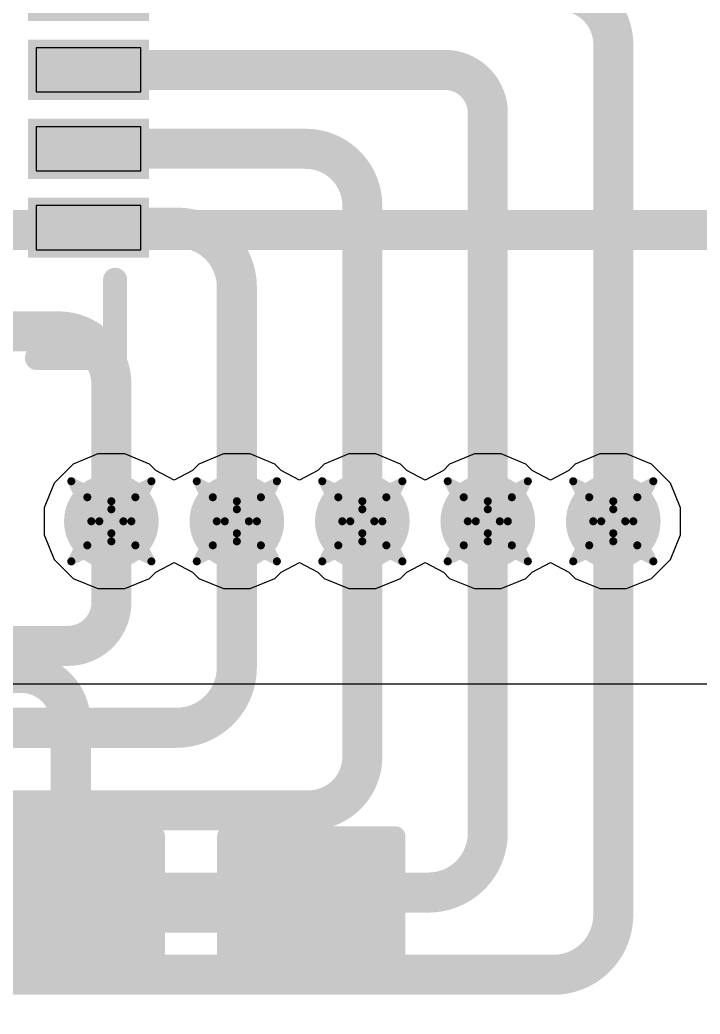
# Model space of a CAD drawing. Header units: inches. Extents: x -2 to 5376, y -4 to 5426.
# Drawn here: x 81.12 to 85.44, y 26.13 to 32.43 of the extents above; entities that cross this region are included whole.
import ezdxf

# ---------------------------------------------------------------- set-up
doc = ezdxf.new("R2010")
doc.units = ezdxf.units.IN
for name, color, linetype in [('Bottom Layer', 5, 'Continuous'), ('Drill Drawing', 1, 'Continuous'), ('Layer 1', 16, 'Continuous'), ('Layer 2', 76, 'Continuous'), ('Top Layer', 1, 'Continuous'), ('Top Overlay', 2, 'Continuous'), ('Top Paste', 8, 'Continuous'), ('Top Solder', 216, 'Continuous'), ('Via Holes', 16, 'Continuous')]:
    doc.layers.add(name, color=color, linetype=linetype)

# ---------------------------------------------------------------- blocks, each defined once
blk = doc.blocks.new('40_LFCSP_WQ__6_6__146')
at = {"layer": 'Top Layer'}
for points in [[(3.24, -1.1099), (3.24, -1.3899), (2.575, -1.3899), (2.575, -1.1099)], [(3.24, -1.6101), (3.24, -1.8901), (2.575, -1.8901), (2.575, -1.6101)], [(3.24, -2.1099), (3.24, -2.3899), (2.575, -2.3899), (2.575, -2.1099)]]:
    blk.add_hatch(color=1, dxfattribs=at).paths.add_polyline_path(points)
at = {"layer": 'Top Solder'}
for points in [[(3.2908, -0.5593), (3.2908, -0.9409), (2.5242, -0.9409), (2.5242, -0.5593)], [(3.2908, -1.0591), (3.2908, -1.4407), (2.5242, -1.4407), (2.5242, -1.0591)], [(3.2908, -1.5593), (3.2908, -1.9409), (2.5242, -1.9409), (2.5242, -1.5593)], [(3.2908, -2.0591), (3.2908, -2.4407), (2.5242, -2.4407), (2.5242, -2.0591)]]:
    blk.add_hatch(color=216, dxfattribs=at).paths.add_polyline_path(points)
at = {"layer": 'Top Overlay'}
for points in [[(3.0762, -3.0762, 0.1524, 0.1524, 0), (3.0762, -2.5805, 0.1524, 0.1524, 0)], [(2.5805, -3.0762, 0.1524, 0.1524, 0), (3.0762, -3.0762, 0.1524, 0.1524, 0)]]:
    blk.add_lwpolyline(points, format="xyseb", dxfattribs=at)
for points in [[(3.0381, -2.5805, 0.0762, 0.0762, 1), (3.1143, -2.5805, 0.0762, 0.0762, 1)], [(2.5424, -3.0762, 0.0762, 0.0762, 1), (2.6186, -3.0762, 0.0762, 0.0762, 1)], [(3.0381, -3.0762, 0.0762, 0.0762, 1), (3.1143, -3.0762, 0.0762, 0.0762, 1)], [(3.0381, -3.0762, 0.0762, 0.0762, 1), (3.1143, -3.0762, 0.0762, 0.0762, 1)]]:
    blk.add_lwpolyline(points, format="xyseb", close=True, dxfattribs=at)
at = {"layer": 'Top Paste'}
for p, q in [((3.24, -1.11), (2.575, -1.11)), ((2.575, -1.11), (2.575, -1.39)), ((3.24, -1.39), (3.24, -1.11)), ((2.575, -1.39), (2.575, -1.39)), ((2.575, -1.39), (3.24, -1.39)), ((3.24, -1.61), (2.575, -1.61)), ((2.575, -1.61), (2.575, -1.89)), ((3.24, -1.61), (3.24, -1.61)), ((3.24, -1.89), (3.24, -1.61)), ((2.575, -1.89), (3.24, -1.89)), ((3.24, -2.11), (2.575, -2.11)), ((2.575, -2.11), (2.575, -2.39)), ((3.24, -2.11), (3.24, -2.11)), ((3.24, -2.39), (3.24, -2.11)), ((2.575, -2.39), (3.24, -2.39))]:
    blk.add_line(p, q, dxfattribs=at)
blk = doc.blocks.new('C___0603_324')
at = {"layer": 'Top Layer'}
for points in [[(-0.381, 0.4445), (-0.381, -0.4445), (-1.143, -0.4445), (-1.143, 0.4445)], [(1.143, 0.4445), (1.143, -0.4445), (0.381, -0.4445), (0.381, 0.4445)]]:
    blk.add_hatch(color=1, dxfattribs=at).paths.add_polyline_path(points)
at = {"layer": 'Top Paste'}
for points in [[(-0.381, 0.4445), (-0.381, -0.4445), (-1.143, -0.4445), (-1.143, 0.4445)], [(1.143, 0.4445), (1.143, -0.4445), (0.381, -0.4445), (0.381, 0.4445)]]:
    blk.add_hatch(color=8, dxfattribs=at).paths.add_polyline_path(points)
at = {"layer": 'Top Solder'}
for points in [[(-0.321, 0.5045), (-0.321, -0.5045), (-1.203, -0.5045), (-1.203, 0.5045)], [(1.203, 0.5045), (1.203, -0.5045), (0.321, -0.5045), (0.321, 0.5045)]]:
    blk.add_hatch(color=216, dxfattribs=at).paths.add_polyline_path(points)
at = {"layer": 'Top Overlay'}
for points in [[(-1.2446, 0.5334, 0.127, 0.127, 0), (-1.2446, -0.5334, 0.127, 0.127, 0)], [(-1.2446, 0.5334, 0.127, 0.127, 0), (-0.4572, 0.5334, 0.127, 0.127, 0)], [(0.4572, 0.5334, 0.127, 0.127, 0), (1.2446, 0.5334, 0.127, 0.127, 0)], [(1.2446, 0.5334, 0.127, 0.127, 0), (1.2446, -0.5334, 0.127, 0.127, 0)], [(-1.2446, -0.5334, 0.127, 0.127, 0), (-0.4572, -0.5334, 0.127, 0.127, 0)], [(0.4572, -0.5334, 0.127, 0.127, 0), (1.2446, -0.5334, 0.127, 0.127, 0)]]:
    blk.add_lwpolyline(points, format="xyseb", dxfattribs=at)
for points in [[(-1.2764, 0.5334, 0.0635, 0.0635, 1), (-1.2128, 0.5334, 0.0635, 0.0635, 1)], [(-1.2764, 0.5334, 0.0635, 0.0635, 1), (-1.2128, 0.5334, 0.0635, 0.0635, 1)], [(-0.4889, 0.5334, 0.0635, 0.0635, 1), (-0.4254, 0.5334, 0.0635, 0.0635, 1)], [(0.4254, 0.5334, 0.0635, 0.0635, 1), (0.4889, 0.5334, 0.0635, 0.0635, 1)], [(1.2128, 0.5334, 0.0635, 0.0635, 1), (1.2764, 0.5334, 0.0635, 0.0635, 1)], [(1.2128, 0.5334, 0.0635, 0.0635, 1), (1.2764, 0.5334, 0.0635, 0.0635, 1)], [(-1.2764, -0.5334, 0.0635, 0.0635, 1), (-1.2128, -0.5334, 0.0635, 0.0635, 1)], [(-1.2764, -0.5334, 0.0635, 0.0635, 1), (-1.2128, -0.5334, 0.0635, 0.0635, 1)], [(-0.4889, -0.5334, 0.0635, 0.0635, 1), (-0.4254, -0.5334, 0.0635, 0.0635, 1)], [(0.4254, -0.5334, 0.0635, 0.0635, 1), (0.4889, -0.5334, 0.0635, 0.0635, 1)], [(1.2128, -0.5334, 0.0635, 0.0635, 1), (1.2764, -0.5334, 0.0635, 0.0635, 1)], [(1.2128, -0.5334, 0.0635, 0.0635, 1), (1.2764, -0.5334, 0.0635, 0.0635, 1)]]:
    blk.add_lwpolyline(points, format="xyseb", close=True, dxfattribs=at)
blk = doc.blocks.new('C___0603_325')
at = {"layer": 'Top Layer'}
for points in [[(-0.381, 0.4445), (-0.381, -0.4445), (-1.143, -0.4445), (-1.143, 0.4445)], [(1.143, 0.4445), (1.143, -0.4445), (0.381, -0.4445), (0.381, 0.4445)]]:
    blk.add_hatch(color=1, dxfattribs=at).paths.add_polyline_path(points)
at = {"layer": 'Top Paste'}
for points in [[(-0.381, 0.4445), (-0.381, -0.4445), (-1.143, -0.4445), (-1.143, 0.4445)], [(1.143, 0.4445), (1.143, -0.4445), (0.381, -0.4445), (0.381, 0.4445)]]:
    blk.add_hatch(color=8, dxfattribs=at).paths.add_polyline_path(points)
at = {"layer": 'Top Solder'}
for points in [[(-0.321, 0.5045), (-0.321, -0.5045), (-1.203, -0.5045), (-1.203, 0.5045)], [(1.203, 0.5045), (1.203, -0.5045), (0.321, -0.5045), (0.321, 0.5045)]]:
    blk.add_hatch(color=216, dxfattribs=at).paths.add_polyline_path(points)
at = {"layer": 'Top Overlay'}
for points in [[(-1.2446, 0.5334, 0.127, 0.127, 0), (-1.2446, -0.5334, 0.127, 0.127, 0)], [(-1.2446, 0.5334, 0.127, 0.127, 0), (-0.4572, 0.5334, 0.127, 0.127, 0)], [(0.4572, 0.5334, 0.127, 0.127, 0), (1.2446, 0.5334, 0.127, 0.127, 0)], [(1.2446, 0.5334, 0.127, 0.127, 0), (1.2446, -0.5334, 0.127, 0.127, 0)], [(-1.2446, -0.5334, 0.127, 0.127, 0), (-0.4572, -0.5334, 0.127, 0.127, 0)], [(0.4572, -0.5334, 0.127, 0.127, 0), (1.2446, -0.5334, 0.127, 0.127, 0)]]:
    blk.add_lwpolyline(points, format="xyseb", dxfattribs=at)
for points in [[(-1.2764, 0.5334, 0.0635, 0.0635, 1), (-1.2128, 0.5334, 0.0635, 0.0635, 1)], [(-1.2764, 0.5334, 0.0635, 0.0635, 1), (-1.2128, 0.5334, 0.0635, 0.0635, 1)], [(-0.4889, 0.5334, 0.0635, 0.0635, 1), (-0.4254, 0.5334, 0.0635, 0.0635, 1)], [(0.4254, 0.5334, 0.0635, 0.0635, 1), (0.4889, 0.5334, 0.0635, 0.0635, 1)], [(1.2128, 0.5334, 0.0635, 0.0635, 1), (1.2764, 0.5334, 0.0635, 0.0635, 1)], [(1.2128, 0.5334, 0.0635, 0.0635, 1), (1.2764, 0.5334, 0.0635, 0.0635, 1)], [(-1.2764, -0.5334, 0.0635, 0.0635, 1), (-1.2128, -0.5334, 0.0635, 0.0635, 1)], [(-1.2764, -0.5334, 0.0635, 0.0635, 1), (-1.2128, -0.5334, 0.0635, 0.0635, 1)], [(-0.4889, -0.5334, 0.0635, 0.0635, 1), (-0.4254, -0.5334, 0.0635, 0.0635, 1)], [(0.4254, -0.5334, 0.0635, 0.0635, 1), (0.4889, -0.5334, 0.0635, 0.0635, 1)], [(1.2128, -0.5334, 0.0635, 0.0635, 1), (1.2764, -0.5334, 0.0635, 0.0635, 1)], [(1.2128, -0.5334, 0.0635, 0.0635, 1), (1.2764, -0.5334, 0.0635, 0.0635, 1)]]:
    blk.add_lwpolyline(points, format="xyseb", close=True, dxfattribs=at)

msp = doc.modelspace()

# ---------------------------------------------------------------- hatches: boundary and pattern name
at = {"layer": 'Bottom Layer'}
h = msp.add_hatch(color=5, dxfattribs=at)
edge = h.paths.add_edge_path()
edge.add_arc((81.7035, 29.252), 0.3, 0, 360)
h = msp.add_hatch(color=5, dxfattribs=at)
edge = h.paths.add_edge_path()
edge.add_arc((82.499, 29.252), 0.3, 0, 360)
h = msp.add_hatch(color=5, dxfattribs=at)
edge = h.paths.add_edge_path()
edge.add_arc((83.2945, 29.252), 0.3, 0, 360)
h = msp.add_hatch(color=5, dxfattribs=at)
edge = h.paths.add_edge_path()
edge.add_arc((84.09, 29.252), 0.3, 0, 360)
h = msp.add_hatch(color=5, dxfattribs=at)
edge = h.paths.add_edge_path()
edge.add_arc((84.8855, 29.252), 0.3, 0, 360)
at = {"layer": 'Layer 1'}
h = msp.add_hatch(color=16, dxfattribs=at)
edge = h.paths.add_edge_path()
edge.add_arc((81.7035, 29.252), 0.3, 0, 360)
h = msp.add_hatch(color=16, dxfattribs=at)
edge = h.paths.add_edge_path()
edge.add_arc((82.499, 29.252), 0.3, 0, 360)
h = msp.add_hatch(color=16, dxfattribs=at)
edge = h.paths.add_edge_path()
edge.add_arc((83.2945, 29.252), 0.3, 0, 360)
h = msp.add_hatch(color=16, dxfattribs=at)
edge = h.paths.add_edge_path()
edge.add_arc((84.09, 29.252), 0.3, 0, 360)
h = msp.add_hatch(color=16, dxfattribs=at)
edge = h.paths.add_edge_path()
edge.add_arc((84.8855, 29.252), 0.3, 0, 360)
at = {"layer": 'Layer 2'}
h = msp.add_hatch(color=76, dxfattribs=at)
edge = h.paths.add_edge_path()
edge.add_arc((81.7035, 29.252), 0.3, 0, 360)
h = msp.add_hatch(color=76, dxfattribs=at)
edge = h.paths.add_edge_path()
edge.add_arc((82.499, 29.252), 0.3, 0, 360)
h = msp.add_hatch(color=76, dxfattribs=at)
edge = h.paths.add_edge_path()
edge.add_arc((83.2945, 29.252), 0.3, 0, 360)
h = msp.add_hatch(color=76, dxfattribs=at)
edge = h.paths.add_edge_path()
edge.add_arc((84.09, 29.252), 0.3, 0, 360)
h = msp.add_hatch(color=76, dxfattribs=at)
edge = h.paths.add_edge_path()
edge.add_arc((84.8855, 29.252), 0.3, 0, 360)
at = {"layer": 'Top Layer'}
h = msp.add_hatch(color=1, dxfattribs=at)
edge = h.paths.add_edge_path()
edge.add_arc((81.7035, 29.252), 0.3, 0, 360)
h = msp.add_hatch(color=1, dxfattribs=at)
edge = h.paths.add_edge_path()
edge.add_arc((82.499, 29.252), 0.3, 0, 360)
h = msp.add_hatch(color=1, dxfattribs=at)
edge = h.paths.add_edge_path()
edge.add_arc((83.2945, 29.252), 0.3, 0, 360)
h = msp.add_hatch(color=1, dxfattribs=at)
edge = h.paths.add_edge_path()
edge.add_arc((84.09, 29.252), 0.3, 0, 360)
h = msp.add_hatch(color=1, dxfattribs=at)
edge = h.paths.add_edge_path()
edge.add_arc((84.8855, 29.252), 0.3, 0, 360)
at = {"layer": 'Via Holes'}
h = msp.add_hatch(color=7, dxfattribs=at)
edge = h.paths.add_edge_path()
edge.add_arc((81.7035, 29.252), 0.15, 0, 360)
h = msp.add_hatch(color=7, dxfattribs=at)
edge = h.paths.add_edge_path()
edge.add_arc((82.499, 29.252), 0.15, 0, 360)
h = msp.add_hatch(color=7, dxfattribs=at)
edge = h.paths.add_edge_path()
edge.add_arc((83.2945, 29.252), 0.15, 0, 360)
h = msp.add_hatch(color=7, dxfattribs=at)
edge = h.paths.add_edge_path()
edge.add_arc((84.09, 29.252), 0.15, 0, 360)
h = msp.add_hatch(color=7, dxfattribs=at)
edge = h.paths.add_edge_path()
edge.add_arc((84.8855, 29.252), 0.15, 0, 360)

# ---------------------------------------------------------------- linework, layer by layer
at = {"layer": 'Bottom Layer'}
for points in [[(73.2241, 31.0976, 0.254, 0.254, 0), (95.3912, 31.0976, 0.254, 0.254, 0)], [(81.7035, 28.7369, 0.254, 0.254, 0), (81.7035, 29.252, 0.254, 0.254, 0)], [(82.499, 28.3261, 0.254, 0.254, 0), (82.499, 29.252, 0.254, 0.254, 0)], [(83.2945, 27.7595, 0.254, 0.254, 0), (83.2945, 29.252, 0.254, 0.254, 0)], [(84.09, 27.2758, 0.254, 0.254, 0), (84.09, 29.252, 0.254, 0.254, 0)], [(84.8855, 26.7571, 0.254, 0.254, 0), (84.8855, 29.252, 0.254, 0.254, 0)], [(81.7035, 28.7369, 0.254, 0.254, -0.414214), (81.429, 28.4624, 0.254, 0.254, 0)], [(32.4096, 28.4624, 0.254, 0.254, 0), (81.429, 28.4624, 0.254, 0.254, 0)], [(82.499, 28.3261, 0.254, 0.254, -0.414214), (82.1158, 27.943, 0.254, 0.254, 0)], [(31.8, 27.943, 0.254, 0.254, 0), (82.1158, 27.943, 0.254, 0.254, 0)], [(83.2945, 27.7595, 0.254, 0.254, -0.414214), (82.9551, 27.4201, 0.254, 0.254, 0)], [(31.2384, 27.4201, 0.254, 0.254, 0), (82.9551, 27.4201, 0.254, 0.254, 0)], [(84.09, 27.2758, 0.254, 0.254, -0.414214), (83.7131, 26.8989, 0.254, 0.254, 0)], [(30.6829, 26.8989, 0.254, 0.254, 0), (83.7131, 26.8989, 0.254, 0.254, 0)], [(84.8855, 26.7571, 0.254, 0.254, -0.414214), (84.5062, 26.3778, 0.254, 0.254, 0)], [(30.1008, 26.3778, 0.254, 0.254, 0), (84.5062, 26.3778, 0.254, 0.254, 0)]]:
    msp.add_lwpolyline(points, format="xyseb", dxfattribs=at)
for points in [[(81.64, 29.252, 0.127, 0.127, 1), (81.767, 29.252, 0.127, 0.127, 1)], [(82.4355, 29.252, 0.127, 0.127, 1), (82.5625, 29.252, 0.127, 0.127, 1)], [(83.231, 29.252, 0.127, 0.127, 1), (83.358, 29.252, 0.127, 0.127, 1)], [(84.0265, 29.252, 0.127, 0.127, 1), (84.1535, 29.252, 0.127, 0.127, 1)], [(84.822, 29.252, 0.127, 0.127, 1), (84.949, 29.252, 0.127, 0.127, 1)], [(81.64, 28.7369, 0.127, 0.127, 1), (81.767, 28.7369, 0.127, 0.127, 1)], [(81.64, 28.7369, 0.127, 0.127, 1), (81.767, 28.7369, 0.127, 0.127, 1)], [(81.3655, 28.4624, 0.127, 0.127, 1), (81.4925, 28.4624, 0.127, 0.127, 1)], [(81.3655, 28.4624, 0.127, 0.127, 1), (81.4925, 28.4624, 0.127, 0.127, 1)], [(82.4355, 28.3261, 0.127, 0.127, 1), (82.5625, 28.3261, 0.127, 0.127, 1)], [(82.4355, 28.3261, 0.127, 0.127, 1), (82.5625, 28.3261, 0.127, 0.127, 1)], [(82.0523, 27.943, 0.127, 0.127, 1), (82.1793, 27.943, 0.127, 0.127, 1)], [(82.0523, 27.943, 0.127, 0.127, 1), (82.1793, 27.943, 0.127, 0.127, 1)], [(83.231, 27.7595, 0.127, 0.127, 1), (83.358, 27.7595, 0.127, 0.127, 1)], [(83.231, 27.7595, 0.127, 0.127, 1), (83.358, 27.7595, 0.127, 0.127, 1)], [(82.8916, 27.4201, 0.127, 0.127, 1), (83.0186, 27.4201, 0.127, 0.127, 1)], [(82.8916, 27.4201, 0.127, 0.127, 1), (83.0186, 27.4201, 0.127, 0.127, 1)], [(84.0265, 27.2758, 0.127, 0.127, 1), (84.1535, 27.2758, 0.127, 0.127, 1)], [(84.0265, 27.2758, 0.127, 0.127, 1), (84.1535, 27.2758, 0.127, 0.127, 1)], [(83.6496, 26.8989, 0.127, 0.127, 1), (83.7766, 26.8989, 0.127, 0.127, 1)], [(83.6496, 26.8989, 0.127, 0.127, 1), (83.7766, 26.8989, 0.127, 0.127, 1)], [(84.822, 26.7571, 0.127, 0.127, 1), (84.949, 26.7571, 0.127, 0.127, 1)], [(84.822, 26.7571, 0.127, 0.127, 1), (84.949, 26.7571, 0.127, 0.127, 1)], [(84.4427, 26.3778, 0.127, 0.127, 1), (84.5697, 26.3778, 0.127, 0.127, 1)], [(84.4427, 26.3778, 0.127, 0.127, 1), (84.5697, 26.3778, 0.127, 0.127, 1)]]:
    msp.add_lwpolyline(points, format="xyseb", close=True, dxfattribs=at)
at = {"layer": 'Drill Drawing'}
for points in [[(81.4495, 29.506, 0.0508, 0.0508, 0), (81.7035, 29.379, 0.0508, 0.0508, 0)], [(81.4495, 29.506, 0.0508, 0.0508, 0), (81.5765, 29.252, 0.0508, 0.0508, 0)], [(81.7035, 29.379, 0.0508, 0.0508, 0), (81.9575, 29.506, 0.0508, 0.0508, 0)], [(81.8305, 29.252, 0.0508, 0.0508, 0), (81.9575, 29.506, 0.0508, 0.0508, 0)], [(82.245, 29.506, 0.0508, 0.0508, 0), (82.499, 29.379, 0.0508, 0.0508, 0)], [(82.245, 29.506, 0.0508, 0.0508, 0), (82.372, 29.252, 0.0508, 0.0508, 0)], [(82.499, 29.379, 0.0508, 0.0508, 0), (82.753, 29.506, 0.0508, 0.0508, 0)], [(82.626, 29.252, 0.0508, 0.0508, 0), (82.753, 29.506, 0.0508, 0.0508, 0)], [(83.0405, 29.506, 0.0508, 0.0508, 0), (83.2945, 29.379, 0.0508, 0.0508, 0)], [(83.0405, 29.506, 0.0508, 0.0508, 0), (83.1675, 29.252, 0.0508, 0.0508, 0)], [(83.2945, 29.379, 0.0508, 0.0508, 0), (83.5485, 29.506, 0.0508, 0.0508, 0)], [(83.4215, 29.252, 0.0508, 0.0508, 0), (83.5485, 29.506, 0.0508, 0.0508, 0)], [(83.836, 29.506, 0.0508, 0.0508, 0), (84.09, 29.379, 0.0508, 0.0508, 0)], [(83.836, 29.506, 0.0508, 0.0508, 0), (83.963, 29.252, 0.0508, 0.0508, 0)], [(84.09, 29.379, 0.0508, 0.0508, 0), (84.344, 29.506, 0.0508, 0.0508, 0)], [(84.217, 29.252, 0.0508, 0.0508, 0), (84.344, 29.506, 0.0508, 0.0508, 0)], [(84.6315, 29.506, 0.0508, 0.0508, 0), (84.8855, 29.379, 0.0508, 0.0508, 0)], [(84.6315, 29.506, 0.0508, 0.0508, 0), (84.7585, 29.252, 0.0508, 0.0508, 0)], [(84.8855, 29.379, 0.0508, 0.0508, 0), (85.1395, 29.506, 0.0508, 0.0508, 0)], [(85.0125, 29.252, 0.0508, 0.0508, 0), (85.1395, 29.506, 0.0508, 0.0508, 0)], [(81.5511, 29.4044, 0.0508, 0.0508, 0), (81.7035, 29.3282, 0.0508, 0.0508, 0)], [(81.5511, 29.4044, 0.0508, 0.0508, 0), (81.6273, 29.252, 0.0508, 0.0508, 0)], [(81.7035, 29.3282, 0.0508, 0.0508, 0), (81.8559, 29.4044, 0.0508, 0.0508, 0)], [(81.7797, 29.252, 0.0508, 0.0508, 0), (81.8559, 29.4044, 0.0508, 0.0508, 0)], [(82.3466, 29.4044, 0.0508, 0.0508, 0), (82.499, 29.3282, 0.0508, 0.0508, 0)], [(82.3466, 29.4044, 0.0508, 0.0508, 0), (82.4228, 29.252, 0.0508, 0.0508, 0)], [(82.499, 29.3282, 0.0508, 0.0508, 0), (82.6514, 29.4044, 0.0508, 0.0508, 0)], [(82.5752, 29.252, 0.0508, 0.0508, 0), (82.6514, 29.4044, 0.0508, 0.0508, 0)], [(83.1421, 29.4044, 0.0508, 0.0508, 0), (83.2945, 29.3282, 0.0508, 0.0508, 0)], [(83.1421, 29.4044, 0.0508, 0.0508, 0), (83.2183, 29.252, 0.0508, 0.0508, 0)], [(83.2945, 29.3282, 0.0508, 0.0508, 0), (83.4469, 29.4044, 0.0508, 0.0508, 0)], [(83.3707, 29.252, 0.0508, 0.0508, 0), (83.4469, 29.4044, 0.0508, 0.0508, 0)], [(83.9376, 29.4044, 0.0508, 0.0508, 0), (84.09, 29.3282, 0.0508, 0.0508, 0)], [(83.9376, 29.4044, 0.0508, 0.0508, 0), (84.0138, 29.252, 0.0508, 0.0508, 0)], [(84.09, 29.3282, 0.0508, 0.0508, 0), (84.2424, 29.4044, 0.0508, 0.0508, 0)], [(84.1662, 29.252, 0.0508, 0.0508, 0), (84.2424, 29.4044, 0.0508, 0.0508, 0)], [(84.7331, 29.4044, 0.0508, 0.0508, 0), (84.8855, 29.3282, 0.0508, 0.0508, 0)], [(84.7331, 29.4044, 0.0508, 0.0508, 0), (84.8093, 29.252, 0.0508, 0.0508, 0)], [(84.8855, 29.3282, 0.0508, 0.0508, 0), (85.0379, 29.4044, 0.0508, 0.0508, 0)], [(84.9617, 29.252, 0.0508, 0.0508, 0), (85.0379, 29.4044, 0.0508, 0.0508, 0)], [(81.4495, 28.998, 0.0508, 0.0508, 0), (81.5765, 29.252, 0.0508, 0.0508, 0)], [(81.5511, 29.0996, 0.0508, 0.0508, 0), (81.6273, 29.252, 0.0508, 0.0508, 0)], [(81.7797, 29.252, 0.0508, 0.0508, 0), (81.8559, 29.0996, 0.0508, 0.0508, 0)], [(81.8305, 29.252, 0.0508, 0.0508, 0), (81.9575, 28.998, 0.0508, 0.0508, 0)], [(82.245, 28.998, 0.0508, 0.0508, 0), (82.372, 29.252, 0.0508, 0.0508, 0)], [(82.3466, 29.0996, 0.0508, 0.0508, 0), (82.4228, 29.252, 0.0508, 0.0508, 0)], [(82.5752, 29.252, 0.0508, 0.0508, 0), (82.6514, 29.0996, 0.0508, 0.0508, 0)], [(82.626, 29.252, 0.0508, 0.0508, 0), (82.753, 28.998, 0.0508, 0.0508, 0)], [(83.0405, 28.998, 0.0508, 0.0508, 0), (83.1675, 29.252, 0.0508, 0.0508, 0)], [(83.1421, 29.0996, 0.0508, 0.0508, 0), (83.2183, 29.252, 0.0508, 0.0508, 0)], [(83.3707, 29.252, 0.0508, 0.0508, 0), (83.4469, 29.0996, 0.0508, 0.0508, 0)], [(83.4215, 29.252, 0.0508, 0.0508, 0), (83.5485, 28.998, 0.0508, 0.0508, 0)], [(83.836, 28.998, 0.0508, 0.0508, 0), (83.963, 29.252, 0.0508, 0.0508, 0)], [(83.9376, 29.0996, 0.0508, 0.0508, 0), (84.0138, 29.252, 0.0508, 0.0508, 0)], [(84.1662, 29.252, 0.0508, 0.0508, 0), (84.2424, 29.0996, 0.0508, 0.0508, 0)], [(84.217, 29.252, 0.0508, 0.0508, 0), (84.344, 28.998, 0.0508, 0.0508, 0)], [(84.6315, 28.998, 0.0508, 0.0508, 0), (84.7585, 29.252, 0.0508, 0.0508, 0)], [(84.7331, 29.0996, 0.0508, 0.0508, 0), (84.8093, 29.252, 0.0508, 0.0508, 0)], [(84.9617, 29.252, 0.0508, 0.0508, 0), (85.0379, 29.0996, 0.0508, 0.0508, 0)], [(85.0125, 29.252, 0.0508, 0.0508, 0), (85.1395, 28.998, 0.0508, 0.0508, 0)], [(81.5511, 29.0996, 0.0508, 0.0508, 0), (81.7035, 29.1758, 0.0508, 0.0508, 0)], [(81.7035, 29.1758, 0.0508, 0.0508, 0), (81.8559, 29.0996, 0.0508, 0.0508, 0)], [(82.3466, 29.0996, 0.0508, 0.0508, 0), (82.499, 29.1758, 0.0508, 0.0508, 0)], [(82.499, 29.1758, 0.0508, 0.0508, 0), (82.6514, 29.0996, 0.0508, 0.0508, 0)], [(83.1421, 29.0996, 0.0508, 0.0508, 0), (83.2945, 29.1758, 0.0508, 0.0508, 0)], [(83.2945, 29.1758, 0.0508, 0.0508, 0), (83.4469, 29.0996, 0.0508, 0.0508, 0)], [(83.9376, 29.0996, 0.0508, 0.0508, 0), (84.09, 29.1758, 0.0508, 0.0508, 0)], [(84.09, 29.1758, 0.0508, 0.0508, 0), (84.2424, 29.0996, 0.0508, 0.0508, 0)], [(84.7331, 29.0996, 0.0508, 0.0508, 0), (84.8855, 29.1758, 0.0508, 0.0508, 0)], [(84.8855, 29.1758, 0.0508, 0.0508, 0), (85.0379, 29.0996, 0.0508, 0.0508, 0)], [(81.4495, 28.998, 0.0508, 0.0508, 0), (81.7035, 29.125, 0.0508, 0.0508, 0)], [(81.7035, 29.125, 0.0508, 0.0508, 0), (81.9575, 28.998, 0.0508, 0.0508, 0)], [(82.245, 28.998, 0.0508, 0.0508, 0), (82.499, 29.125, 0.0508, 0.0508, 0)], [(82.499, 29.125, 0.0508, 0.0508, 0), (82.753, 28.998, 0.0508, 0.0508, 0)], [(83.0405, 28.998, 0.0508, 0.0508, 0), (83.2945, 29.125, 0.0508, 0.0508, 0)], [(83.2945, 29.125, 0.0508, 0.0508, 0), (83.5485, 28.998, 0.0508, 0.0508, 0)], [(83.836, 28.998, 0.0508, 0.0508, 0), (84.09, 29.125, 0.0508, 0.0508, 0)], [(84.09, 29.125, 0.0508, 0.0508, 0), (84.344, 28.998, 0.0508, 0.0508, 0)], [(84.6315, 28.998, 0.0508, 0.0508, 0), (84.8855, 29.125, 0.0508, 0.0508, 0)], [(84.8855, 29.125, 0.0508, 0.0508, 0), (85.1395, 28.998, 0.0508, 0.0508, 0)]]:
    msp.add_lwpolyline(points, format="xyseb", dxfattribs=at)
for points in [[(81.4368, 29.506, 0.0254, 0.0254, 1), (81.4622, 29.506, 0.0254, 0.0254, 1)], [(81.4368, 29.506, 0.0254, 0.0254, 1), (81.4622, 29.506, 0.0254, 0.0254, 1)], [(81.9448, 29.506, 0.0254, 0.0254, 1), (81.9702, 29.506, 0.0254, 0.0254, 1)], [(81.9448, 29.506, 0.0254, 0.0254, 1), (81.9702, 29.506, 0.0254, 0.0254, 1)], [(82.2323, 29.506, 0.0254, 0.0254, 1), (82.2577, 29.506, 0.0254, 0.0254, 1)], [(82.2323, 29.506, 0.0254, 0.0254, 1), (82.2577, 29.506, 0.0254, 0.0254, 1)], [(82.7403, 29.506, 0.0254, 0.0254, 1), (82.7657, 29.506, 0.0254, 0.0254, 1)], [(82.7403, 29.506, 0.0254, 0.0254, 1), (82.7657, 29.506, 0.0254, 0.0254, 1)], [(83.0278, 29.506, 0.0254, 0.0254, 1), (83.0532, 29.506, 0.0254, 0.0254, 1)], [(83.0278, 29.506, 0.0254, 0.0254, 1), (83.0532, 29.506, 0.0254, 0.0254, 1)], [(83.5358, 29.506, 0.0254, 0.0254, 1), (83.5612, 29.506, 0.0254, 0.0254, 1)], [(83.5358, 29.506, 0.0254, 0.0254, 1), (83.5612, 29.506, 0.0254, 0.0254, 1)], [(83.8233, 29.506, 0.0254, 0.0254, 1), (83.8487, 29.506, 0.0254, 0.0254, 1)], [(83.8233, 29.506, 0.0254, 0.0254, 1), (83.8487, 29.506, 0.0254, 0.0254, 1)], [(84.3313, 29.506, 0.0254, 0.0254, 1), (84.3567, 29.506, 0.0254, 0.0254, 1)], [(84.3313, 29.506, 0.0254, 0.0254, 1), (84.3567, 29.506, 0.0254, 0.0254, 1)], [(84.6188, 29.506, 0.0254, 0.0254, 1), (84.6442, 29.506, 0.0254, 0.0254, 1)], [(84.6188, 29.506, 0.0254, 0.0254, 1), (84.6442, 29.506, 0.0254, 0.0254, 1)], [(85.1268, 29.506, 0.0254, 0.0254, 1), (85.1522, 29.506, 0.0254, 0.0254, 1)], [(85.1268, 29.506, 0.0254, 0.0254, 1), (85.1522, 29.506, 0.0254, 0.0254, 1)], [(81.5384, 29.4044, 0.0254, 0.0254, 1), (81.5638, 29.4044, 0.0254, 0.0254, 1)], [(81.5384, 29.4044, 0.0254, 0.0254, 1), (81.5638, 29.4044, 0.0254, 0.0254, 1)], [(81.8432, 29.4044, 0.0254, 0.0254, 1), (81.8686, 29.4044, 0.0254, 0.0254, 1)], [(81.8432, 29.4044, 0.0254, 0.0254, 1), (81.8686, 29.4044, 0.0254, 0.0254, 1)], [(82.3339, 29.4044, 0.0254, 0.0254, 1), (82.3593, 29.4044, 0.0254, 0.0254, 1)], [(82.3339, 29.4044, 0.0254, 0.0254, 1), (82.3593, 29.4044, 0.0254, 0.0254, 1)], [(82.6387, 29.4044, 0.0254, 0.0254, 1), (82.6641, 29.4044, 0.0254, 0.0254, 1)], [(82.6387, 29.4044, 0.0254, 0.0254, 1), (82.6641, 29.4044, 0.0254, 0.0254, 1)], [(83.1294, 29.4044, 0.0254, 0.0254, 1), (83.1548, 29.4044, 0.0254, 0.0254, 1)], [(83.1294, 29.4044, 0.0254, 0.0254, 1), (83.1548, 29.4044, 0.0254, 0.0254, 1)], [(83.4342, 29.4044, 0.0254, 0.0254, 1), (83.4596, 29.4044, 0.0254, 0.0254, 1)], [(83.4342, 29.4044, 0.0254, 0.0254, 1), (83.4596, 29.4044, 0.0254, 0.0254, 1)], [(83.9249, 29.4044, 0.0254, 0.0254, 1), (83.9503, 29.4044, 0.0254, 0.0254, 1)], [(83.9249, 29.4044, 0.0254, 0.0254, 1), (83.9503, 29.4044, 0.0254, 0.0254, 1)], [(84.2297, 29.4044, 0.0254, 0.0254, 1), (84.2551, 29.4044, 0.0254, 0.0254, 1)], [(84.2297, 29.4044, 0.0254, 0.0254, 1), (84.2551, 29.4044, 0.0254, 0.0254, 1)], [(84.7204, 29.4044, 0.0254, 0.0254, 1), (84.7458, 29.4044, 0.0254, 0.0254, 1)], [(84.7204, 29.4044, 0.0254, 0.0254, 1), (84.7458, 29.4044, 0.0254, 0.0254, 1)], [(85.0252, 29.4044, 0.0254, 0.0254, 1), (85.0506, 29.4044, 0.0254, 0.0254, 1)], [(85.0252, 29.4044, 0.0254, 0.0254, 1), (85.0506, 29.4044, 0.0254, 0.0254, 1)], [(81.6908, 29.379, 0.0254, 0.0254, 1), (81.7162, 29.379, 0.0254, 0.0254, 1)], [(81.6908, 29.379, 0.0254, 0.0254, 1), (81.7162, 29.379, 0.0254, 0.0254, 1)], [(82.4863, 29.379, 0.0254, 0.0254, 1), (82.5117, 29.379, 0.0254, 0.0254, 1)], [(82.4863, 29.379, 0.0254, 0.0254, 1), (82.5117, 29.379, 0.0254, 0.0254, 1)], [(83.2818, 29.379, 0.0254, 0.0254, 1), (83.3072, 29.379, 0.0254, 0.0254, 1)], [(83.2818, 29.379, 0.0254, 0.0254, 1), (83.3072, 29.379, 0.0254, 0.0254, 1)], [(84.0773, 29.379, 0.0254, 0.0254, 1), (84.1027, 29.379, 0.0254, 0.0254, 1)], [(84.0773, 29.379, 0.0254, 0.0254, 1), (84.1027, 29.379, 0.0254, 0.0254, 1)], [(84.8728, 29.379, 0.0254, 0.0254, 1), (84.8982, 29.379, 0.0254, 0.0254, 1)], [(84.8728, 29.379, 0.0254, 0.0254, 1), (84.8982, 29.379, 0.0254, 0.0254, 1)], [(81.6908, 29.3282, 0.0254, 0.0254, 1), (81.7162, 29.3282, 0.0254, 0.0254, 1)], [(81.6908, 29.3282, 0.0254, 0.0254, 1), (81.7162, 29.3282, 0.0254, 0.0254, 1)], [(82.4863, 29.3282, 0.0254, 0.0254, 1), (82.5117, 29.3282, 0.0254, 0.0254, 1)], [(82.4863, 29.3282, 0.0254, 0.0254, 1), (82.5117, 29.3282, 0.0254, 0.0254, 1)], [(83.2818, 29.3282, 0.0254, 0.0254, 1), (83.3072, 29.3282, 0.0254, 0.0254, 1)], [(83.2818, 29.3282, 0.0254, 0.0254, 1), (83.3072, 29.3282, 0.0254, 0.0254, 1)], [(84.0773, 29.3282, 0.0254, 0.0254, 1), (84.1027, 29.3282, 0.0254, 0.0254, 1)], [(84.0773, 29.3282, 0.0254, 0.0254, 1), (84.1027, 29.3282, 0.0254, 0.0254, 1)], [(84.8728, 29.3282, 0.0254, 0.0254, 1), (84.8982, 29.3282, 0.0254, 0.0254, 1)], [(84.8728, 29.3282, 0.0254, 0.0254, 1), (84.8982, 29.3282, 0.0254, 0.0254, 1)], [(81.5638, 29.252, 0.0254, 0.0254, 1), (81.5892, 29.252, 0.0254, 0.0254, 1)], [(81.5638, 29.252, 0.0254, 0.0254, 1), (81.5892, 29.252, 0.0254, 0.0254, 1)], [(81.6146, 29.252, 0.0254, 0.0254, 1), (81.64, 29.252, 0.0254, 0.0254, 1)], [(81.6146, 29.252, 0.0254, 0.0254, 1), (81.64, 29.252, 0.0254, 0.0254, 1)], [(81.767, 29.252, 0.0254, 0.0254, 1), (81.7924, 29.252, 0.0254, 0.0254, 1)], [(81.767, 29.252, 0.0254, 0.0254, 1), (81.7924, 29.252, 0.0254, 0.0254, 1)], [(81.8178, 29.252, 0.0254, 0.0254, 1), (81.8432, 29.252, 0.0254, 0.0254, 1)], [(81.8178, 29.252, 0.0254, 0.0254, 1), (81.8432, 29.252, 0.0254, 0.0254, 1)], [(82.3593, 29.252, 0.0254, 0.0254, 1), (82.3847, 29.252, 0.0254, 0.0254, 1)], [(82.3593, 29.252, 0.0254, 0.0254, 1), (82.3847, 29.252, 0.0254, 0.0254, 1)], [(82.4101, 29.252, 0.0254, 0.0254, 1), (82.4355, 29.252, 0.0254, 0.0254, 1)], [(82.4101, 29.252, 0.0254, 0.0254, 1), (82.4355, 29.252, 0.0254, 0.0254, 1)], [(82.5625, 29.252, 0.0254, 0.0254, 1), (82.5879, 29.252, 0.0254, 0.0254, 1)], [(82.5625, 29.252, 0.0254, 0.0254, 1), (82.5879, 29.252, 0.0254, 0.0254, 1)], [(82.6133, 29.252, 0.0254, 0.0254, 1), (82.6387, 29.252, 0.0254, 0.0254, 1)], [(82.6133, 29.252, 0.0254, 0.0254, 1), (82.6387, 29.252, 0.0254, 0.0254, 1)], [(83.1548, 29.252, 0.0254, 0.0254, 1), (83.1802, 29.252, 0.0254, 0.0254, 1)], [(83.1548, 29.252, 0.0254, 0.0254, 1), (83.1802, 29.252, 0.0254, 0.0254, 1)], [(83.2056, 29.252, 0.0254, 0.0254, 1), (83.231, 29.252, 0.0254, 0.0254, 1)], [(83.2056, 29.252, 0.0254, 0.0254, 1), (83.231, 29.252, 0.0254, 0.0254, 1)], [(83.358, 29.252, 0.0254, 0.0254, 1), (83.3834, 29.252, 0.0254, 0.0254, 1)], [(83.358, 29.252, 0.0254, 0.0254, 1), (83.3834, 29.252, 0.0254, 0.0254, 1)], [(83.4088, 29.252, 0.0254, 0.0254, 1), (83.4342, 29.252, 0.0254, 0.0254, 1)], [(83.4088, 29.252, 0.0254, 0.0254, 1), (83.4342, 29.252, 0.0254, 0.0254, 1)], [(83.9503, 29.252, 0.0254, 0.0254, 1), (83.9757, 29.252, 0.0254, 0.0254, 1)], [(83.9503, 29.252, 0.0254, 0.0254, 1), (83.9757, 29.252, 0.0254, 0.0254, 1)], [(84.0011, 29.252, 0.0254, 0.0254, 1), (84.0265, 29.252, 0.0254, 0.0254, 1)], [(84.0011, 29.252, 0.0254, 0.0254, 1), (84.0265, 29.252, 0.0254, 0.0254, 1)], [(84.1535, 29.252, 0.0254, 0.0254, 1), (84.1789, 29.252, 0.0254, 0.0254, 1)], [(84.1535, 29.252, 0.0254, 0.0254, 1), (84.1789, 29.252, 0.0254, 0.0254, 1)], [(84.2043, 29.252, 0.0254, 0.0254, 1), (84.2297, 29.252, 0.0254, 0.0254, 1)], [(84.2043, 29.252, 0.0254, 0.0254, 1), (84.2297, 29.252, 0.0254, 0.0254, 1)], [(84.7458, 29.252, 0.0254, 0.0254, 1), (84.7712, 29.252, 0.0254, 0.0254, 1)], [(84.7458, 29.252, 0.0254, 0.0254, 1), (84.7712, 29.252, 0.0254, 0.0254, 1)], [(84.7966, 29.252, 0.0254, 0.0254, 1), (84.822, 29.252, 0.0254, 0.0254, 1)], [(84.7966, 29.252, 0.0254, 0.0254, 1), (84.822, 29.252, 0.0254, 0.0254, 1)], [(84.949, 29.252, 0.0254, 0.0254, 1), (84.9744, 29.252, 0.0254, 0.0254, 1)], [(84.949, 29.252, 0.0254, 0.0254, 1), (84.9744, 29.252, 0.0254, 0.0254, 1)], [(84.9998, 29.252, 0.0254, 0.0254, 1), (85.0252, 29.252, 0.0254, 0.0254, 1)], [(84.9998, 29.252, 0.0254, 0.0254, 1), (85.0252, 29.252, 0.0254, 0.0254, 1)], [(81.6908, 29.1758, 0.0254, 0.0254, 1), (81.7162, 29.1758, 0.0254, 0.0254, 1)], [(81.6908, 29.1758, 0.0254, 0.0254, 1), (81.7162, 29.1758, 0.0254, 0.0254, 1)], [(82.4863, 29.1758, 0.0254, 0.0254, 1), (82.5117, 29.1758, 0.0254, 0.0254, 1)], [(82.4863, 29.1758, 0.0254, 0.0254, 1), (82.5117, 29.1758, 0.0254, 0.0254, 1)], [(83.2818, 29.1758, 0.0254, 0.0254, 1), (83.3072, 29.1758, 0.0254, 0.0254, 1)], [(83.2818, 29.1758, 0.0254, 0.0254, 1), (83.3072, 29.1758, 0.0254, 0.0254, 1)], [(84.0773, 29.1758, 0.0254, 0.0254, 1), (84.1027, 29.1758, 0.0254, 0.0254, 1)], [(84.0773, 29.1758, 0.0254, 0.0254, 1), (84.1027, 29.1758, 0.0254, 0.0254, 1)], [(84.8728, 29.1758, 0.0254, 0.0254, 1), (84.8982, 29.1758, 0.0254, 0.0254, 1)], [(84.8728, 29.1758, 0.0254, 0.0254, 1), (84.8982, 29.1758, 0.0254, 0.0254, 1)], [(81.5384, 29.0996, 0.0254, 0.0254, 1), (81.5638, 29.0996, 0.0254, 0.0254, 1)], [(81.5384, 29.0996, 0.0254, 0.0254, 1), (81.5638, 29.0996, 0.0254, 0.0254, 1)], [(81.6908, 29.125, 0.0254, 0.0254, 1), (81.7162, 29.125, 0.0254, 0.0254, 1)], [(81.6908, 29.125, 0.0254, 0.0254, 1), (81.7162, 29.125, 0.0254, 0.0254, 1)], [(81.8432, 29.0996, 0.0254, 0.0254, 1), (81.8686, 29.0996, 0.0254, 0.0254, 1)], [(81.8432, 29.0996, 0.0254, 0.0254, 1), (81.8686, 29.0996, 0.0254, 0.0254, 1)], [(82.3339, 29.0996, 0.0254, 0.0254, 1), (82.3593, 29.0996, 0.0254, 0.0254, 1)], [(82.3339, 29.0996, 0.0254, 0.0254, 1), (82.3593, 29.0996, 0.0254, 0.0254, 1)], [(82.4863, 29.125, 0.0254, 0.0254, 1), (82.5117, 29.125, 0.0254, 0.0254, 1)], [(82.4863, 29.125, 0.0254, 0.0254, 1), (82.5117, 29.125, 0.0254, 0.0254, 1)], [(82.6387, 29.0996, 0.0254, 0.0254, 1), (82.6641, 29.0996, 0.0254, 0.0254, 1)], [(82.6387, 29.0996, 0.0254, 0.0254, 1), (82.6641, 29.0996, 0.0254, 0.0254, 1)], [(83.1294, 29.0996, 0.0254, 0.0254, 1), (83.1548, 29.0996, 0.0254, 0.0254, 1)], [(83.1294, 29.0996, 0.0254, 0.0254, 1), (83.1548, 29.0996, 0.0254, 0.0254, 1)], [(83.2818, 29.125, 0.0254, 0.0254, 1), (83.3072, 29.125, 0.0254, 0.0254, 1)], [(83.2818, 29.125, 0.0254, 0.0254, 1), (83.3072, 29.125, 0.0254, 0.0254, 1)], [(83.4342, 29.0996, 0.0254, 0.0254, 1), (83.4596, 29.0996, 0.0254, 0.0254, 1)], [(83.4342, 29.0996, 0.0254, 0.0254, 1), (83.4596, 29.0996, 0.0254, 0.0254, 1)], [(83.9249, 29.0996, 0.0254, 0.0254, 1), (83.9503, 29.0996, 0.0254, 0.0254, 1)], [(83.9249, 29.0996, 0.0254, 0.0254, 1), (83.9503, 29.0996, 0.0254, 0.0254, 1)], [(84.0773, 29.125, 0.0254, 0.0254, 1), (84.1027, 29.125, 0.0254, 0.0254, 1)], [(84.0773, 29.125, 0.0254, 0.0254, 1), (84.1027, 29.125, 0.0254, 0.0254, 1)], [(84.2297, 29.0996, 0.0254, 0.0254, 1), (84.2551, 29.0996, 0.0254, 0.0254, 1)], [(84.2297, 29.0996, 0.0254, 0.0254, 1), (84.2551, 29.0996, 0.0254, 0.0254, 1)], [(84.7204, 29.0996, 0.0254, 0.0254, 1), (84.7458, 29.0996, 0.0254, 0.0254, 1)], [(84.7204, 29.0996, 0.0254, 0.0254, 1), (84.7458, 29.0996, 0.0254, 0.0254, 1)], [(84.8728, 29.125, 0.0254, 0.0254, 1), (84.8982, 29.125, 0.0254, 0.0254, 1)], [(84.8728, 29.125, 0.0254, 0.0254, 1), (84.8982, 29.125, 0.0254, 0.0254, 1)], [(85.0252, 29.0996, 0.0254, 0.0254, 1), (85.0506, 29.0996, 0.0254, 0.0254, 1)], [(85.0252, 29.0996, 0.0254, 0.0254, 1), (85.0506, 29.0996, 0.0254, 0.0254, 1)], [(81.4368, 28.998, 0.0254, 0.0254, 1), (81.4622, 28.998, 0.0254, 0.0254, 1)], [(81.4368, 28.998, 0.0254, 0.0254, 1), (81.4622, 28.998, 0.0254, 0.0254, 1)], [(81.9448, 28.998, 0.0254, 0.0254, 1), (81.9702, 28.998, 0.0254, 0.0254, 1)], [(81.9448, 28.998, 0.0254, 0.0254, 1), (81.9702, 28.998, 0.0254, 0.0254, 1)], [(82.2323, 28.998, 0.0254, 0.0254, 1), (82.2577, 28.998, 0.0254, 0.0254, 1)], [(82.2323, 28.998, 0.0254, 0.0254, 1), (82.2577, 28.998, 0.0254, 0.0254, 1)], [(82.7403, 28.998, 0.0254, 0.0254, 1), (82.7657, 28.998, 0.0254, 0.0254, 1)], [(82.7403, 28.998, 0.0254, 0.0254, 1), (82.7657, 28.998, 0.0254, 0.0254, 1)], [(83.0278, 28.998, 0.0254, 0.0254, 1), (83.0532, 28.998, 0.0254, 0.0254, 1)], [(83.0278, 28.998, 0.0254, 0.0254, 1), (83.0532, 28.998, 0.0254, 0.0254, 1)], [(83.5358, 28.998, 0.0254, 0.0254, 1), (83.5612, 28.998, 0.0254, 0.0254, 1)], [(83.5358, 28.998, 0.0254, 0.0254, 1), (83.5612, 28.998, 0.0254, 0.0254, 1)], [(83.8233, 28.998, 0.0254, 0.0254, 1), (83.8487, 28.998, 0.0254, 0.0254, 1)], [(83.8233, 28.998, 0.0254, 0.0254, 1), (83.8487, 28.998, 0.0254, 0.0254, 1)], [(84.3313, 28.998, 0.0254, 0.0254, 1), (84.3567, 28.998, 0.0254, 0.0254, 1)], [(84.3313, 28.998, 0.0254, 0.0254, 1), (84.3567, 28.998, 0.0254, 0.0254, 1)], [(84.6188, 28.998, 0.0254, 0.0254, 1), (84.6442, 28.998, 0.0254, 0.0254, 1)], [(84.6188, 28.998, 0.0254, 0.0254, 1), (84.6442, 28.998, 0.0254, 0.0254, 1)], [(85.1268, 28.998, 0.0254, 0.0254, 1), (85.1522, 28.998, 0.0254, 0.0254, 1)], [(85.1268, 28.998, 0.0254, 0.0254, 1), (85.1522, 28.998, 0.0254, 0.0254, 1)]]:
    msp.add_lwpolyline(points, format="xyseb", close=True, dxfattribs=at)
at = {"layer": 'Layer 1'}
for p, q in [((81.6186, 29.679), (81.4616, 29.614)), ((81.7884, 29.679), (81.6186, 29.679)), ((81.9454, 29.614), (81.7884, 29.679)), ((82.4141, 29.679), (82.2571, 29.614)), ((82.5839, 29.679), (82.4141, 29.679)), ((82.7409, 29.614), (82.5839, 29.679)), ((83.2096, 29.679), (83.0526, 29.614)), ((83.3794, 29.679), (83.2096, 29.679)), ((83.5364, 29.614), (83.3794, 29.679)), ((84.0051, 29.679), (83.8481, 29.614)), ((84.1749, 29.679), (84.0051, 29.679)), ((84.3319, 29.614), (84.1749, 29.679)), ((84.8006, 29.679), (84.6436, 29.614)), ((84.9704, 29.679), (84.8006, 29.679)), ((85.1274, 29.614), (84.9704, 29.679)), ((81.4616, 29.614), (81.3415, 29.4939)), ((81.9851, 29.5743), (81.9454, 29.614)), ((82.1012, 29.5128), (81.9851, 29.5743)), ((82.2174, 29.5743), (82.1012, 29.5128)), ((82.2571, 29.614), (82.2174, 29.5743)), ((82.7806, 29.5743), (82.7409, 29.614)), ((82.8967, 29.5128), (82.7806, 29.5743)), ((83.0129, 29.5743), (82.8967, 29.5128)), ((83.0526, 29.614), (83.0129, 29.5743)), ((83.5761, 29.5743), (83.5364, 29.614)), ((83.6922, 29.5128), (83.5761, 29.5743)), ((83.8084, 29.5743), (83.6922, 29.5128)), ((83.8481, 29.614), (83.8084, 29.5743)), ((84.3716, 29.5743), (84.3319, 29.614)), ((84.4877, 29.5128), (84.3716, 29.5743)), ((84.6039, 29.5743), (84.4877, 29.5128)), ((84.6436, 29.614), (84.6039, 29.5743)), ((85.2475, 29.4939), (85.1274, 29.614)), ((81.3415, 29.4939), (81.2765, 29.337)), ((85.3125, 29.337), (85.2475, 29.4939)), ((81.2765, 29.337), (81.2765, 29.1671)), ((85.3125, 29.1671), (85.3125, 29.337)), ((81.2765, 29.1671), (81.3415, 29.0101)), ((85.2475, 29.0101), (85.3125, 29.1671)), ((81.3415, 29.0101), (81.4616, 28.89)), ((81.9851, 28.9298), (82.1012, 28.9912)), ((82.1012, 28.9912), (82.2174, 28.9298)), ((82.7806, 28.9298), (82.8967, 28.9912)), ((82.8967, 28.9912), (83.0129, 28.9298)), ((83.5761, 28.9298), (83.6922, 28.9912)), ((83.6922, 28.9912), (83.8084, 28.9298)), ((84.3716, 28.9298), (84.4877, 28.9912)), ((84.4877, 28.9912), (84.6039, 28.9298)), ((85.1274, 28.89), (85.2475, 29.0101)), ((81.9454, 28.89), (81.9851, 28.9298)), ((82.2174, 28.9298), (82.2571, 28.89)), ((82.7409, 28.89), (82.7806, 28.9298)), ((83.0129, 28.9298), (83.0526, 28.89)), ((83.5364, 28.89), (83.5761, 28.9298)), ((83.8084, 28.9298), (83.8481, 28.89)), ((84.3319, 28.89), (84.3716, 28.9298)), ((84.6039, 28.9298), (84.6436, 28.89)), ((81.4616, 28.89), (81.6186, 28.825)), ((81.7884, 28.825), (81.9454, 28.89)), ((82.2571, 28.89), (82.4141, 28.825)), ((82.5839, 28.825), (82.7409, 28.89)), ((83.0526, 28.89), (83.2096, 28.825)), ((83.3794, 28.825), (83.5364, 28.89)), ((83.8481, 28.89), (84.0051, 28.825)), ((84.1749, 28.825), (84.3319, 28.89)), ((84.6436, 28.89), (84.8006, 28.825)), ((84.9704, 28.825), (85.1274, 28.89)), ((81.6186, 28.825), (81.7884, 28.825)), ((82.4141, 28.825), (82.5839, 28.825)), ((83.2096, 28.825), (83.3794, 28.825)), ((84.0051, 28.825), (84.1749, 28.825)), ((84.8006, 28.825), (84.9704, 28.825))]:
    msp.add_line(p, q, dxfattribs=at)
at = {"layer": 'Layer 2'}
for p, q in [((81.6186, 29.679), (81.4616, 29.614)), ((81.7884, 29.679), (81.6186, 29.679)), ((81.9454, 29.614), (81.7884, 29.679)), ((82.4141, 29.679), (82.2571, 29.614)), ((82.5839, 29.679), (82.4141, 29.679)), ((82.7409, 29.614), (82.5839, 29.679)), ((83.2096, 29.679), (83.0526, 29.614)), ((83.3794, 29.679), (83.2096, 29.679)), ((83.5364, 29.614), (83.3794, 29.679)), ((84.0051, 29.679), (83.8481, 29.614)), ((84.1749, 29.679), (84.0051, 29.679)), ((84.3319, 29.614), (84.1749, 29.679)), ((84.8006, 29.679), (84.6436, 29.614)), ((84.9704, 29.679), (84.8006, 29.679)), ((85.1274, 29.614), (84.9704, 29.679)), ((81.4616, 29.614), (81.3415, 29.4939)), ((81.9851, 29.5743), (81.9454, 29.614)), ((82.1012, 29.5128), (81.9851, 29.5743)), ((82.2174, 29.5743), (82.1012, 29.5128)), ((82.2571, 29.614), (82.2174, 29.5743)), ((82.7806, 29.5743), (82.7409, 29.614)), ((82.8967, 29.5128), (82.7806, 29.5743)), ((83.0129, 29.5743), (82.8967, 29.5128)), ((83.0526, 29.614), (83.0129, 29.5743)), ((83.5761, 29.5743), (83.5364, 29.614)), ((83.6922, 29.5128), (83.5761, 29.5743)), ((83.8084, 29.5743), (83.6922, 29.5128)), ((83.8481, 29.614), (83.8084, 29.5743)), ((84.3716, 29.5743), (84.3319, 29.614)), ((84.4877, 29.5128), (84.3716, 29.5743)), ((84.6039, 29.5743), (84.4877, 29.5128)), ((84.6436, 29.614), (84.6039, 29.5743)), ((85.2475, 29.4939), (85.1274, 29.614)), ((81.3415, 29.4939), (81.2765, 29.337)), ((85.3125, 29.337), (85.2475, 29.4939)), ((81.2765, 29.337), (81.2765, 29.1671)), ((85.3125, 29.1671), (85.3125, 29.337)), ((81.2765, 29.1671), (81.3415, 29.0101)), ((85.2475, 29.0101), (85.3125, 29.1671)), ((81.3415, 29.0101), (81.4616, 28.89)), ((81.9851, 28.9298), (82.1012, 28.9912)), ((82.1012, 28.9912), (82.2174, 28.9298)), ((82.7806, 28.9298), (82.8967, 28.9912)), ((82.8967, 28.9912), (83.0129, 28.9298)), ((83.5761, 28.9298), (83.6922, 28.9912)), ((83.6922, 28.9912), (83.8084, 28.9298)), ((84.3716, 28.9298), (84.4877, 28.9912)), ((84.4877, 28.9912), (84.6039, 28.9298)), ((85.1274, 28.89), (85.2475, 29.0101)), ((81.9454, 28.89), (81.9851, 28.9298)), ((82.2174, 28.9298), (82.2571, 28.89)), ((82.7409, 28.89), (82.7806, 28.9298)), ((83.0129, 28.9298), (83.0526, 28.89)), ((83.5364, 28.89), (83.5761, 28.9298)), ((83.8084, 28.9298), (83.8481, 28.89)), ((84.3319, 28.89), (84.3716, 28.9298)), ((84.6039, 28.9298), (84.6436, 28.89)), ((81.4616, 28.89), (81.6186, 28.825)), ((81.7884, 28.825), (81.9454, 28.89)), ((82.2571, 28.89), (82.4141, 28.825)), ((82.5839, 28.825), (82.7409, 28.89)), ((83.0526, 28.89), (83.2096, 28.825)), ((83.3794, 28.825), (83.5364, 28.89)), ((83.8481, 28.89), (84.0051, 28.825)), ((84.1749, 28.825), (84.3319, 28.89)), ((84.6436, 28.89), (84.8006, 28.825)), ((84.9704, 28.825), (85.1274, 28.89)), ((81.6186, 28.825), (81.7884, 28.825)), ((82.4141, 28.825), (82.5839, 28.825)), ((83.2096, 28.825), (83.3794, 28.825)), ((84.0051, 28.825), (84.1749, 28.825)), ((84.8006, 28.825), (84.9704, 28.825)), ((105.2558, 28.2194), (69.194, 28.2194))]:
    msp.add_line(p, q, dxfattribs=at)
at = {"layer": 'Top Layer'}
for points in [[(84.549, 32.6129, 0.254, 0.254, -0.414214), (84.8855, 32.2764, 0.254, 0.254, 0)], [(84.8855, 29.252, 0.254, 0.254, 0), (84.8855, 32.2764, 0.254, 0.254, 0)], [(81.5585, 32.113, 0.254, 0.254, 0), (83.8172, 32.113, 0.254, 0.254, 0)], [(83.8172, 32.113, 0.254, 0.254, -0.414214), (84.09, 31.8403, 0.254, 0.254, 0)], [(84.09, 29.252, 0.254, 0.254, 0), (84.09, 31.8403, 0.254, 0.254, 0)], [(81.5585, 31.6129, 0.254, 0.254, 0), (82.9346, 31.6129, 0.254, 0.254, 0)], [(82.9346, 31.6129, 0.254, 0.254, -0.414214), (83.2945, 31.2531, 0.254, 0.254, 0)], [(83.2945, 29.252, 0.254, 0.254, 0), (83.2945, 31.2531, 0.254, 0.254, 0)], [(81.5585, 31.113, 0.254, 0.254, 0), (82.1226, 31.113, 0.254, 0.254, 0)], [(82.1226, 31.113, 0.254, 0.254, -0.414214), (82.499, 30.7367, 0.254, 0.254, 0)], [(82.499, 29.252, 0.254, 0.254, 0), (82.499, 30.7367, 0.254, 0.254, 0)], [(80.9009, 30.4554, 0.254, 0.254, 0), (81.371, 30.4554, 0.254, 0.254, 0)], [(81.371, 30.4554, 0.254, 0.254, -0.414214), (81.7035, 30.1229, 0.254, 0.254, 0)], [(81.7035, 29.252, 0.254, 0.254, 0), (81.7035, 30.1229, 0.254, 0.254, 0)], [(79.3387, 28.2916, 0.254, 0.254, 0), (81.1298, 28.2916, 0.254, 0.254, 0)], [(81.1298, 28.2916, 0.254, 0.254, -0.414214), (81.4467, 27.9748, 0.254, 0.254, 0)], [(81.4467, 26.7724, 0.254, 0.254, 0), (81.4467, 27.9748, 0.254, 0.254, 0)], [(81.4467, 26.7724, 0.254, 0.254, 0), (82.9707, 26.7724, 0.254, 0.254, 0)]]:
    msp.add_lwpolyline(points, format="xyseb", dxfattribs=at)
for points in [[(84.822, 32.2764, 0.127, 0.127, 1), (84.949, 32.2764, 0.127, 0.127, 1)], [(84.822, 32.2764, 0.127, 0.127, 1), (84.949, 32.2764, 0.127, 0.127, 1)], [(81.495, 32.113, 0.127, 0.127, 1), (81.622, 32.113, 0.127, 0.127, 1)], [(83.7537, 32.113, 0.127, 0.127, 1), (83.8807, 32.113, 0.127, 0.127, 1)], [(83.7537, 32.113, 0.127, 0.127, 1), (83.8807, 32.113, 0.127, 0.127, 1)], [(84.0265, 31.8403, 0.127, 0.127, 1), (84.1535, 31.8403, 0.127, 0.127, 1)], [(84.0265, 31.8403, 0.127, 0.127, 1), (84.1535, 31.8403, 0.127, 0.127, 1)], [(81.495, 31.6129, 0.127, 0.127, 1), (81.622, 31.6129, 0.127, 0.127, 1)], [(82.8711, 31.6129, 0.127, 0.127, 1), (82.9981, 31.6129, 0.127, 0.127, 1)], [(82.8711, 31.6129, 0.127, 0.127, 1), (82.9981, 31.6129, 0.127, 0.127, 1)], [(83.231, 31.2531, 0.127, 0.127, 1), (83.358, 31.2531, 0.127, 0.127, 1)], [(83.231, 31.2531, 0.127, 0.127, 1), (83.358, 31.2531, 0.127, 0.127, 1)], [(81.495, 31.113, 0.127, 0.127, 1), (81.622, 31.113, 0.127, 0.127, 1)], [(82.0591, 31.113, 0.127, 0.127, 1), (82.1861, 31.113, 0.127, 0.127, 1)], [(82.0591, 31.113, 0.127, 0.127, 1), (82.1861, 31.113, 0.127, 0.127, 1)], [(82.4355, 30.7367, 0.127, 0.127, 1), (82.5625, 30.7367, 0.127, 0.127, 1)], [(82.4355, 30.7367, 0.127, 0.127, 1), (82.5625, 30.7367, 0.127, 0.127, 1)], [(81.3075, 30.4554, 0.127, 0.127, 1), (81.4345, 30.4554, 0.127, 0.127, 1)], [(81.3075, 30.4554, 0.127, 0.127, 1), (81.4345, 30.4554, 0.127, 0.127, 1)], [(81.64, 30.1229, 0.127, 0.127, 1), (81.767, 30.1229, 0.127, 0.127, 1)], [(81.64, 30.1229, 0.127, 0.127, 1), (81.767, 30.1229, 0.127, 0.127, 1)], [(81.64, 29.252, 0.127, 0.127, 1), (81.767, 29.252, 0.127, 0.127, 1)], [(82.4355, 29.252, 0.127, 0.127, 1), (82.5625, 29.252, 0.127, 0.127, 1)], [(83.231, 29.252, 0.127, 0.127, 1), (83.358, 29.252, 0.127, 0.127, 1)], [(84.0265, 29.252, 0.127, 0.127, 1), (84.1535, 29.252, 0.127, 0.127, 1)], [(84.822, 29.252, 0.127, 0.127, 1), (84.949, 29.252, 0.127, 0.127, 1)], [(81.0663, 28.2916, 0.127, 0.127, 1), (81.1933, 28.2916, 0.127, 0.127, 1)], [(81.0663, 28.2916, 0.127, 0.127, 1), (81.1933, 28.2916, 0.127, 0.127, 1)], [(81.3832, 27.9748, 0.127, 0.127, 1), (81.5102, 27.9748, 0.127, 0.127, 1)], [(81.3832, 27.9748, 0.127, 0.127, 1), (81.5102, 27.9748, 0.127, 0.127, 1)], [(81.3832, 26.7724, 0.127, 0.127, 1), (81.5102, 26.7724, 0.127, 0.127, 1)], [(81.3832, 26.7724, 0.127, 0.127, 1), (81.5102, 26.7724, 0.127, 0.127, 1)], [(82.9072, 26.7724, 0.127, 0.127, 1), (83.0342, 26.7724, 0.127, 0.127, 1)]]:
    msp.add_lwpolyline(points, format="xyseb", close=True, dxfattribs=at)

# ---------------------------------------------------------------- block references
msp.add_blockref('40_LFCSP_WQ__6_6__146', (78.651, 33.363))
at = {"rotation": 90}
for name, p in [('C___0603_325', (81.4467, 26.0104)), ('C___0603_324', (82.9707, 26.0104))]:
    msp.add_blockref(name, p, dxfattribs=at)

doc.saveas('drawing.dxf')
